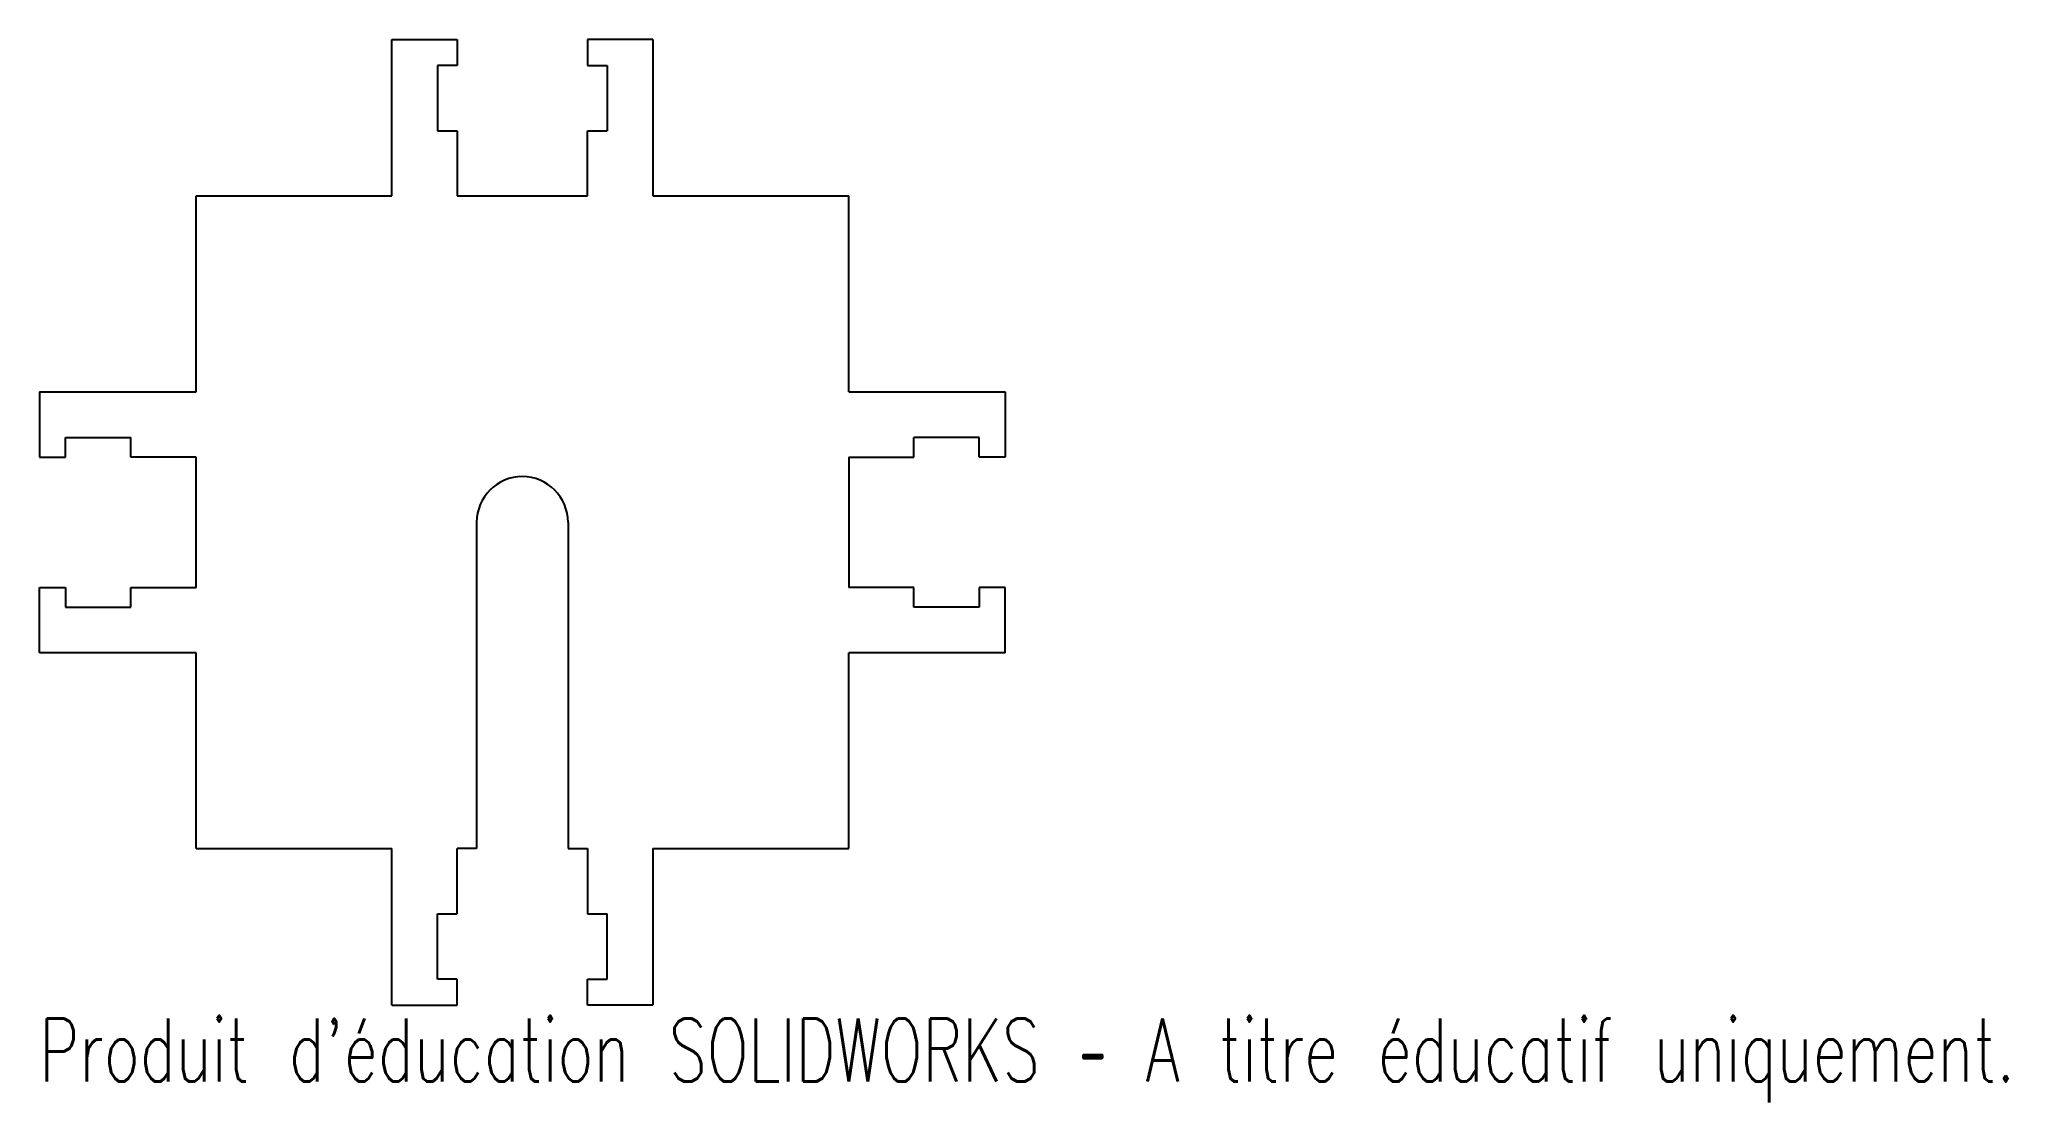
# Model space of a CAD drawing. Header units: millimetres. Extents: x -37 to 114, y -44 to 37.
import ezdxf

# ---------------------------------------------------------------- set-up
doc = ezdxf.new("R2010")
doc.units = ezdxf.units.MM
doc.styles.add('SLDTEXTSTYLE0', font='TXT', dxfattribs={"width": 0.7, "bigfont": 'bigfont'})

msp = doc.modelspace()

# ---------------------------------------------------------------- linework, layer by layer
at = {"color": 7, "linetype": 'Continuous', "lineweight": 25}
for p, q in [((-10, 37), (-5, 37)), ((-10, 25), (-10, 37)), ((-5, 37), (-5, 35)), ((10, 37), (5, 37)), ((5, 37), (5, 35)), ((10, 37), (10, 25)), ((-6.5, 35), (-6.5, 30)), ((-5, 35), (-6.5, 35)), ((5, 35), (6.5, 35)), ((6.5, 35), (6.5, 30)), ((-6.5, 30), (-5, 30)), ((-5, 30), (-5, 25)), ((5, 30), (6.5, 30)), ((5, 25), (5, 30)), ((-25, 25), (-10, 25)), ((-25, 10), (-25, 25)), ((-5, 25), (5, 25)), ((10, 25), (25, 25)), ((25, 10), (25, 25)), ((-37, 10), (-25, 10)), ((-37, 10), (-37, 5)), ((25, 10), (37, 10)), ((37, 10), (37, 5)), ((-35, 5), (-35, 6.5)), ((-35, 6.5), (-30, 6.5)), ((-30, 5), (-30, 6.5)), ((30, 5), (30, 6.5)), ((35, 6.5), (30, 6.5)), ((35, 5), (35, 6.5)), ((-37, 5), (-35, 5)), ((-25, 5), (-30, 5)), ((-25, -5), (-25, 5)), ((25, 5), (25, -5)), ((25, 5), (30, 5)), ((37, 5), (35, 5)), ((-3.5, 0), (-3.5, -25)), ((3.5, 0), (3.5, -25)), ((-37, -5), (-35, -5)), ((-37, -10), (-37, -5)), ((-35, -5), (-35, -6.5)), ((-30, -5), (-25, -5)), ((-30, -6.5), (-30, -5)), ((30, -5), (25, -5)), ((30, -6.5), (30, -5)), ((37, -5), (35, -5)), ((35, -5), (35, -6.5)), ((37, -10), (37, -5)), ((-35, -6.5), (-30, -6.5)), ((35, -6.5), (30, -6.5)), ((-25, -10), (-37, -10)), ((-25, -25), (-25, -10)), ((25, -25), (25, -10)), ((37, -10), (25, -10)), ((-25, -25), (-10, -25)), ((-10, -37), (-10, -25)), ((-5, -30), (-5, -25)), ((-3.5, -25), (-5, -25)), ((3.5, -25), (5, -25)), ((5, -25), (5, -30)), ((10, -25), (10, -37)), ((10, -25), (25, -25)), ((-6.5, -35), (-6.5, -30)), ((-6.5, -30), (-5, -30)), ((5, -30), (6.5, -30)), ((6.5, -35), (6.5, -30)), ((-5, -35), (-6.5, -35)), ((-5, -37), (-5, -35)), ((5, -35), (6.5, -35)), ((5, -37), (5, -35)), ((-10, -37), (-5, -37)), ((10, -37), (5, -37))]:
    msp.add_line(p, q, dxfattribs=at)
msp.add_arc((0, 0), 3.5, 0, 180, dxfattribs=at)

# ---------------------------------------------------------------- texts
at = {"color": 7, "linetype": 'Continuous', "insert": (-37, -38.02), "char_height": 4.8336, "attachment_point": 1, "style": 'SLDTEXTSTYLE0'}
msp.add_mtext("Produit d'éducation SOLIDWORKS – A titre éducatif uniquement.", dxfattribs=at)

doc.saveas('drawing.dxf')
